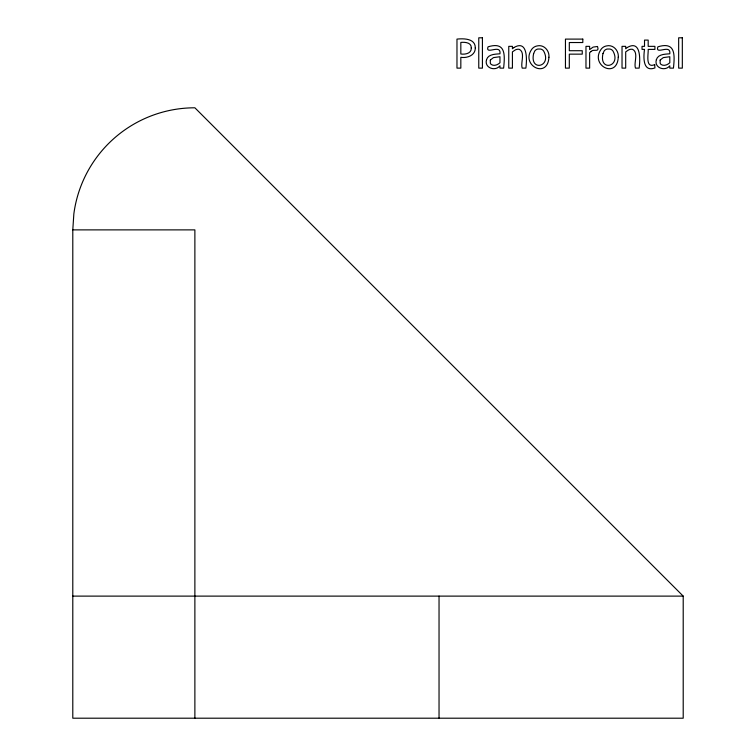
<?xml version="1.0" encoding="UTF-8"?>
<svg xmlns="http://www.w3.org/2000/svg" width="756" height="756" viewBox="0 0 756 756"><rect width="100%" height="100%" fill="white"/><g stroke="black" fill="none" stroke-linecap="round" stroke-linejoin="round"><path stroke-width="1.13" d="M72.793 229.881L73.842 213.939A122.085 122.085 0 0 1 194.878 107.796L683.207 596.115L683.207 718.2L72.793 718.2L72.793 229.881L194.878 229.881L194.878 718.2M72.793 596.115L683.207 596.115M439.038 596.115L439.038 718.2M548.922 57.248C547.665 79.711 519.693 65.007 532.148 48.771A8.675 8.675 0 0 1 537.129 45.936C543.895 44.217 549.659 50.718 548.922 57.248M618.266 57.248C617.009 79.711 589.037 65.007 601.492 48.771A8.675 8.675 0 0 1 606.473 45.936C613.239 44.217 619.003 50.718 618.266 57.248M475.288 47.855C475.543 55.349 467.123 58.392 460.829 57.305L460.829 68.125L456.974 68.125L456.974 39.104C463.579 38.395 475.43 38.395 475.288 47.855M533.642 53.563C529.37 72.198 552.4 66.755 543.602 50.964A4.923 4.923 0 0 0 540.559 49.036L537.866 49.036A4.961 4.961 0 0 0 534.804 50.964L533.642 53.563M602.986 53.563C598.714 72.198 621.744 66.755 612.946 50.964A4.923 4.923 0 0 0 609.903 49.036L607.21 49.036A4.961 4.961 0 0 0 604.148 50.964L602.986 53.563M486.524 59.715C484.038 67.775 495.161 71.848 499.962 65.81L499.962 68.125L503.609 68.125C505.14 54.177 505.443 41.476 488.055 46.825C484.983 55.585 501.294 43.385 499.962 53.799C495.274 54.186 488.159 54.092 486.524 59.715M656.35 59.715C653.874 67.775 664.987 71.848 669.797 65.81L669.797 68.125L673.435 68.125C674.966 54.177 675.269 41.476 657.89 46.825C654.809 55.585 671.13 43.385 669.797 53.799C665.11 54.186 657.985 54.092 656.35 59.715M471.281 47.949C471.602 53.619 465.101 54.593 460.829 54.016L460.829 42.421C464.864 42.005 471.574 42.44 471.281 47.949M490.304 60.102L490.332 63.221L491.117 64.402C493.942 66.405 497.684 64.912 499.962 62.767L499.962 56.728L493.432 57.617L490.304 60.102M660.13 60.102L660.158 63.221L660.942 64.402C663.777 66.405 667.51 64.912 669.797 62.767L669.797 56.728L663.267 57.617L660.13 60.102M590.984 51.559L589.633 52.674L589.633 68.125L585.976 68.125L585.976 46.352L589.633 46.352L589.633 49.594L593.129 47.089L597.505 46.475C599.773 53.118 593.668 48.365 590.984 51.559M514.042 47.477L512.417 48.771L512.417 46.352L508.76 46.352L508.76 68.125L512.417 68.125L512.417 51.871L515.252 49.972A6.246 6.246 0 0 1 519.306 49.338C525.571 52.533 520.336 62.909 522.207 68.125L525.864 68.125C526.913 60.697 528.066 39.293 514.042 47.477M627.319 47.477L625.694 48.771L625.694 46.352L622.027 46.352L622.027 68.125L625.694 68.125L625.694 51.871L628.529 49.972A6.246 6.246 0 0 1 632.583 49.338C638.839 52.533 633.604 62.909 635.475 68.125L639.141 68.125C640.181 60.697 641.343 39.293 627.319 47.477M654.715 64.638C645.057 68.768 648.535 54.016 648.185 49.395L654.923 49.395L654.923 46.352L648.185 46.352L648.185 40.096L644.518 40.096L644.518 46.352L642.042 46.352L642.042 49.395L644.518 49.395C643.432 56.851 642.628 72.567 654.923 67.927L654.715 64.638M482.422 37.8L478.765 37.8L478.765 68.125L482.422 68.125L482.422 37.8M682.328 37.8L678.661 37.8L678.661 68.125L682.328 68.125L682.328 37.8M582.81 39.104L565.45 39.104L565.45 68.125L569.306 68.125L569.306 54.148L582.252 54.148L582.252 50.718L569.306 50.718L569.306 42.534L582.81 42.534L582.81 39.104"/></g></svg>
